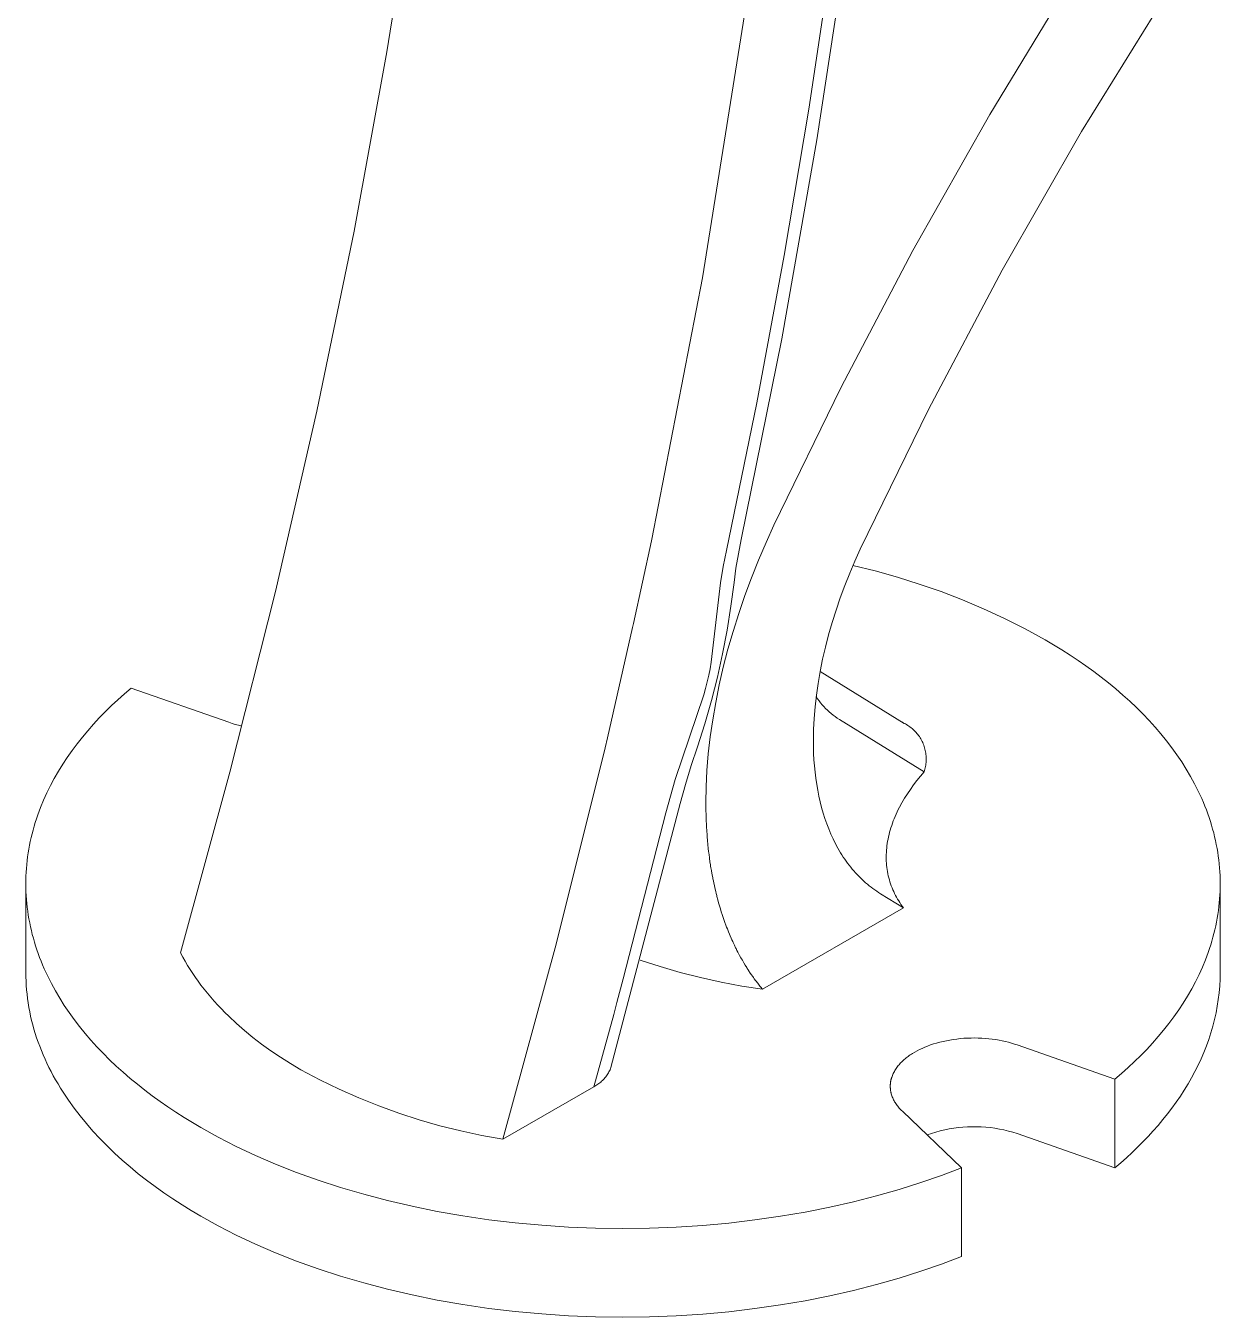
# Model space of a CAD drawing. Header units: inches. Extents: x -1 to 175, y 3 to 130.
# Drawn here: x 147.413 to 151.485, y 25.126 to 29.528 of the extents above; entities that cross this region are included whole.
import ezdxf

# ---------------------------------------------------------------- set-up
doc = ezdxf.new("R2010")
doc.units = ezdxf.units.IN
doc.layers.add('ZANO_R', color=7, linetype='Continuous', lineweight=0)

msp = doc.modelspace()

# ---------------------------------------------------------------- linework, layer by layer
at = {"layer": 'ZANO_R'}
for p, q in [((148.64399, 29.4398), (148.74128, 30.04734)), ((150.21229, 29.81114), (150.11041, 29.13918)), ((150.15705, 29.74117), (150.08298, 29.24432)), ((150.69964, 29.22633), (150.9786, 29.68555)), ((151.3013, 29.63434), (151.0128, 29.16796)), ((149.72023, 28.66929), (149.86291, 29.5659)), ((148.53179, 28.82868), (148.64399, 29.4398)), ((150.08298, 29.24432), (149.99897, 28.74482)), ((150.437, 28.7619), (150.69964, 29.22633)), ((151.0128, 29.16796), (150.74223, 28.69582)), ((150.11041, 29.13918), (149.99024, 28.46083)), ((148.40496, 28.21493), (148.53179, 28.82868)), ((150.19141, 28.29442), (150.437, 28.7619)), ((149.99897, 28.74482), (149.90518, 28.2432)), ((149.54703, 27.77807), (149.72023, 28.66929)), ((150.74223, 28.69582), (150.49046, 28.22047)), ((149.99024, 28.46083), (149.85185, 27.77666)), ((149.96347, 27.82601), (150.19141, 28.29442)), ((149.90518, 28.2432), (149.80175, 27.73995)), ((148.26382, 27.59951), (148.40496, 28.21493)), ((150.49046, 28.22047), (150.25814, 27.74441)), ((149.9366, 27.76678), (149.96347, 27.82601)), ((149.48493, 27.49061), (149.54595, 27.77293)), ((149.54595, 27.77293), (149.54703, 27.77807)), ((149.80175, 27.73995), (149.79089, 27.68492)), ((149.85185, 27.77666), (149.84231, 27.72827)), ((149.9111, 27.70692), (149.9366, 27.76678)), ((150.25814, 27.74441), (150.23959, 27.70355)), ((149.84231, 27.72827), (149.8342, 27.67962)), ((149.88705, 27.64654), (149.9111, 27.70692)), ((150.23959, 27.70355), (150.222, 27.66224)), ((149.79089, 27.68492), (149.78178, 27.62959)), ((149.8342, 27.67962), (149.82753, 27.63076)), ((150.222, 27.66224), (150.2054, 27.62058)), ((150.30927, 27.66996), (150.23317, 27.68877)), ((150.38473, 27.64875), (150.30927, 27.66996)), ((149.78178, 27.62959), (149.7499, 27.35926)), ((149.82753, 27.63076), (149.81707, 27.54925)), ((149.86453, 27.58579), (149.88705, 27.64654)), ((150.2054, 27.62058), (150.18987, 27.57865)), ((150.45948, 27.62515), (150.38473, 27.64875)), ((150.53345, 27.5992), (150.45948, 27.62515)), ((148.10872, 26.98336), (148.26382, 27.59951)), ((149.84361, 27.5248), (149.86453, 27.58579)), ((150.18987, 27.57865), (150.17543, 27.53657)), ((150.60655, 27.57092), (150.53345, 27.5992)), ((150.67873, 27.54033), (150.60655, 27.57092)), ((149.81707, 27.54925), (149.80412, 27.46811)), ((149.82436, 27.46373), (149.84361, 27.5248)), ((150.17543, 27.53657), (150.16215, 27.49443)), ((150.7499, 27.50748), (150.67873, 27.54033)), ((149.39575, 27.10034), (149.48191, 27.47696)), ((149.48191, 27.47696), (149.48493, 27.49061)), ((150.16215, 27.49443), (150.15005, 27.45233)), ((150.81999, 27.47238), (150.7499, 27.50748)), ((149.80412, 27.46811), (149.78872, 27.38739)), ((149.80682, 27.40272), (149.82436, 27.46373)), ((150.15005, 27.45233), (150.13917, 27.41038)), ((150.88893, 27.43508), (150.81999, 27.47238)), ((150.91753, 27.41823), (150.88893, 27.43508)), ((149.78872, 27.38739), (149.77086, 27.30718)), ((149.79106, 27.34192), (149.80682, 27.40272)), ((150.13917, 27.41038), (150.12954, 27.36867)), ((150.94574, 27.40094), (150.91753, 27.41823)), ((150.97352, 27.38319), (150.94574, 27.40094)), ((149.7499, 27.35926), (149.74605, 27.33657)), ((149.77711, 27.28148), (149.79106, 27.34192)), ((150.12954, 27.36867), (150.12118, 27.32731)), ((151.00085, 27.365), (150.97352, 27.38319)), ((151.02771, 27.34637), (151.00085, 27.365)), ((151.05405, 27.3273), (151.02771, 27.34637)), ((149.74156, 27.31401), (149.73644, 27.29158)), ((149.74605, 27.33657), (149.74156, 27.31401)), ((149.77086, 27.30718), (149.75057, 27.22756)), ((150.12118, 27.32731), (150.11411, 27.28639)), ((150.12116, 27.32718), (150.40773, 27.15016)), ((151.07986, 27.3078), (151.05405, 27.3273)), ((151.1051, 27.28788), (151.07986, 27.3078)), ((147.7716, 27.27043), (147.74877, 27.25087)), ((148.10456, 27.15378), (147.7716, 27.27043)), ((149.7307, 27.2693), (149.72434, 27.24719)), ((149.73644, 27.29158), (149.7307, 27.2693)), ((149.76499, 27.22154), (149.77711, 27.28148)), ((150.11411, 27.28639), (150.10833, 27.24601)), ((151.12976, 27.26753), (151.1051, 27.28788)), ((151.15379, 27.24678), (151.12976, 27.26753)), ((147.70472, 27.21054), (147.68356, 27.18979)), ((147.72647, 27.2309), (147.70472, 27.21054)), ((147.74877, 27.25087), (147.72647, 27.2309)), ((149.72434, 27.24719), (149.62712, 26.9592)), ((149.75057, 27.22756), (149.72787, 27.14858)), ((149.75474, 27.16224), (149.76499, 27.22154)), ((150.10833, 27.24601), (150.10385, 27.20627)), ((150.11254, 27.23434), (150.10776, 27.24151)), ((150.11755, 27.22734), (150.11254, 27.23434)), ((150.1228, 27.22052), (150.11755, 27.22734)), ((150.12828, 27.21388), (150.1228, 27.22052)), ((150.13398, 27.20742), (150.12828, 27.21388)), ((151.17718, 27.22562), (151.15379, 27.24678)), ((151.19989, 27.20407), (151.17718, 27.22562)), ((147.66301, 27.16866), (147.6431, 27.14714)), ((147.68356, 27.18979), (147.66301, 27.16866)), ((150.10067, 27.16724), (150.09877, 27.12902)), ((150.10385, 27.20627), (150.10067, 27.16724)), ((150.13989, 27.20116), (150.13398, 27.20742)), ((150.14601, 27.19511), (150.13989, 27.20116)), ((150.15233, 27.18927), (150.14601, 27.19511)), ((150.15885, 27.18364), (150.15233, 27.18927)), ((150.16555, 27.17824), (150.15885, 27.18364)), ((150.17244, 27.17307), (150.16555, 27.17824)), ((150.17949, 27.16813), (150.17244, 27.17307)), ((150.18671, 27.16343), (150.17949, 27.16813)), ((151.2219, 27.18214), (151.19989, 27.20407)), ((151.24319, 27.15983), (151.2219, 27.18214)), ((147.62385, 27.12526), (147.60528, 27.10303)), ((147.6431, 27.14714), (147.62385, 27.12526)), ((148.1157, 27.15008), (148.10456, 27.15378)), ((148.12694, 27.14671), (148.1157, 27.15008)), ((148.13828, 27.14367), (148.12694, 27.14671)), ((148.1497, 27.14097), (148.13828, 27.14367)), ((149.72787, 27.14858), (149.70278, 27.07034)), ((149.74637, 27.10372), (149.75474, 27.16224)), ((150.09877, 27.12902), (150.09814, 27.09167)), ((150.47574, 26.9849), (150.18671, 27.16343)), ((150.40169, 27.15377), (150.40478, 27.15195)), ((150.40773, 27.15016), (150.41185, 27.14802)), ((150.41185, 27.14802), (150.4159, 27.14574)), ((150.4159, 27.14574), (150.41987, 27.14333)), ((150.41987, 27.14333), (150.42375, 27.14078)), ((150.42375, 27.14078), (150.42754, 27.1381)), ((150.42754, 27.1381), (150.43124, 27.13529)), ((150.43124, 27.13529), (150.43484, 27.13235)), ((150.43484, 27.13235), (150.43834, 27.1293)), ((150.43834, 27.1293), (150.44173, 27.12612)), ((150.44173, 27.12612), (150.44501, 27.12284)), ((150.44501, 27.12284), (150.44817, 27.11944)), ((151.26372, 27.13717), (151.24319, 27.15983)), ((151.28347, 27.11415), (151.26372, 27.13717)), ((147.58743, 27.08044), (147.57032, 27.05751)), ((147.60528, 27.10303), (147.58743, 27.08044)), ((149.38777, 27.06654), (149.39575, 27.10034)), ((149.73988, 27.04612), (149.74637, 27.10372)), ((150.09814, 27.09167), (150.09836, 27.06969)), ((150.44817, 27.11944), (150.45122, 27.11593)), ((150.45122, 27.11593), (150.45415, 27.11232)), ((150.45415, 27.11232), (150.45695, 27.10862)), ((150.45695, 27.10862), (150.45962, 27.10482)), ((150.45962, 27.10482), (150.46216, 27.10093)), ((150.46216, 27.10093), (150.46457, 27.09696)), ((150.46457, 27.09696), (150.46684, 27.0929)), ((150.46684, 27.0929), (150.46897, 27.08878)), ((150.46897, 27.08878), (150.47095, 27.08458)), ((150.47095, 27.08458), (150.47279, 27.08031)), ((150.47279, 27.08031), (150.47449, 27.07599)), ((151.30242, 27.0908), (151.28347, 27.11415)), ((151.32054, 27.06712), (151.30242, 27.0908)), ((147.55397, 27.03425), (147.53841, 27.01068)), ((147.57032, 27.05751), (147.55397, 27.03425)), ((149.22121, 26.3976), (149.38777, 27.06654)), ((149.70278, 27.07034), (149.68125, 27.00632)), ((149.73526, 26.98956), (149.73988, 27.04612)), ((150.09836, 27.06969), (150.09904, 27.04788)), ((150.09904, 27.04788), (150.10018, 27.02628)), ((150.47449, 27.07599), (150.47603, 27.07161)), ((150.47603, 27.07161), (150.47742, 27.06718)), ((150.47742, 27.06718), (150.47867, 27.0627)), ((150.47867, 27.0627), (150.47975, 27.05819)), ((150.47975, 27.05819), (150.48069, 27.05363)), ((150.48069, 27.05363), (150.48146, 27.04906)), ((150.48146, 27.04906), (150.48208, 27.04445)), ((150.48208, 27.04445), (150.48254, 27.03983)), ((150.48254, 27.03983), (150.48284, 27.03519)), ((150.48284, 27.03519), (150.48299, 27.03055)), ((151.33782, 27.04314), (151.32054, 27.06712)), ((151.35422, 27.01886), (151.33782, 27.04314)), ((147.53841, 27.01068), (147.52365, 26.98681)), ((149.68125, 27.00632), (149.66167, 26.94167)), ((149.73251, 26.93417), (149.73526, 26.98956)), ((150.10018, 27.02628), (150.10178, 27.00489)), ((150.10178, 27.00489), (150.10384, 26.98375)), ((150.47716, 26.98932), (150.47574, 26.9849)), ((150.47843, 26.99379), (150.47716, 26.98932)), ((150.47955, 26.9983), (150.47843, 26.99379)), ((150.48051, 27.00284), (150.47955, 26.9983)), ((150.48132, 27.00741), (150.48051, 27.00284)), ((150.48197, 27.01201), (150.48132, 27.00741)), ((150.48246, 27.01663), (150.48197, 27.01201)), ((150.4828, 27.02127), (150.48246, 27.01663)), ((150.48297, 27.02591), (150.4828, 27.02127)), ((150.48299, 27.03055), (150.48297, 27.02591)), ((151.36973, 26.9943), (151.35422, 27.01886)), ((151.38434, 26.96948), (151.36973, 26.9943)), ((147.50973, 26.96264), (147.49667, 26.9382)), ((147.52365, 26.98681), (147.50973, 26.96264)), ((147.94007, 26.36742), (148.10872, 26.98336)), ((149.62712, 26.9592), (149.59523, 26.84525)), ((150.10384, 26.98375), (150.10638, 26.96287)), ((150.10638, 26.96287), (150.10939, 26.94227)), ((150.45123, 26.95532), (150.4398, 26.94032)), ((150.46321, 26.97018), (150.45123, 26.95532)), ((150.47574, 26.9849), (150.46321, 26.97018)), ((151.39801, 26.94442), (151.38434, 26.96948)), ((147.48448, 26.9135), (147.47318, 26.88855)), ((147.49667, 26.9382), (147.48448, 26.9135)), ((149.66167, 26.94167), (149.64406, 26.87647)), ((149.7316, 26.88005), (149.73251, 26.93417)), ((150.10939, 26.94227), (150.11286, 26.92198)), ((150.11286, 26.92198), (150.11682, 26.90202)), ((150.11682, 26.90202), (150.12124, 26.88239)), ((150.4187, 26.91), (150.40907, 26.8947)), ((150.42895, 26.92521), (150.4187, 26.91)), ((150.4398, 26.94032), (150.42895, 26.92521)), ((151.41074, 26.91913), (151.39801, 26.94442)), ((151.42251, 26.89363), (151.41074, 26.91913)), ((147.4628, 26.86337), (147.45795, 26.85069)), ((147.47318, 26.88855), (147.4628, 26.86337)), ((149.64406, 26.87647), (149.40777, 25.9767)), ((149.73165, 26.86787), (149.7316, 26.88005)), ((149.73165, 26.86787), (149.73168, 26.86409)), ((149.73179, 26.85574), (149.73168, 26.86409)), ((150.12124, 26.88239), (150.12614, 26.86313)), ((150.12614, 26.86313), (150.13151, 26.84426)), ((150.39173, 26.8639), (150.38781, 26.85617)), ((150.40007, 26.87932), (150.39173, 26.8639)), ((150.40907, 26.8947), (150.40007, 26.87932)), ((151.42803, 26.8808), (151.42251, 26.89363)), ((151.4333, 26.86794), (151.42803, 26.8808)), ((151.43833, 26.85502), (151.4333, 26.86794)), ((147.44484, 26.81238), (147.44095, 26.79951)), ((147.44898, 26.8252), (147.44484, 26.81238)), ((147.45335, 26.83797), (147.44898, 26.8252)), ((147.45795, 26.85069), (147.45335, 26.83797)), ((149.59523, 26.84525), (149.4499, 26.2794)), ((149.73179, 26.85574), (149.73192, 26.84819)), ((149.73202, 26.84364), (149.73192, 26.84819)), ((149.73202, 26.84364), (149.73233, 26.83236)), ((149.73236, 26.83159), (149.73233, 26.83236)), ((149.73236, 26.83159), (149.73291, 26.81659)), ((149.73331, 26.80762), (149.73291, 26.81659)), ((150.13151, 26.84426), (150.13734, 26.82578)), ((150.13734, 26.82578), (150.14364, 26.80772)), ((150.37078, 26.81746), (150.36789, 26.80972)), ((150.37383, 26.8252), (150.37078, 26.81746)), ((150.37707, 26.83295), (150.37383, 26.8252)), ((150.38048, 26.84069), (150.37707, 26.83295)), ((150.38406, 26.84843), (150.38048, 26.84069)), ((150.38781, 26.85617), (150.38406, 26.84843)), ((151.44311, 26.84207), (151.43833, 26.85502)), ((151.44763, 26.82908), (151.44311, 26.84207)), ((151.45191, 26.81605), (151.44763, 26.82908)), ((151.45593, 26.80299), (151.45191, 26.81605)), ((147.4339, 26.77365), (147.43074, 26.76067)), ((147.43731, 26.7866), (147.4339, 26.77365)), ((147.44095, 26.79951), (147.43731, 26.7866)), ((149.73331, 26.80762), (149.73365, 26.8009)), ((149.73393, 26.79571), (149.73365, 26.8009)), ((149.73393, 26.79571), (149.73455, 26.78528)), ((149.73465, 26.78385), (149.73455, 26.78528)), ((149.73465, 26.78385), (149.73563, 26.76974)), ((149.73637, 26.76029), (149.73563, 26.76974)), ((150.14364, 26.80772), (150.15039, 26.7901)), ((150.15039, 26.7901), (150.1576, 26.77292)), ((150.1576, 26.77292), (150.16525, 26.75622)), ((150.35618, 26.77115), (150.35438, 26.76347)), ((150.35816, 26.77884), (150.35618, 26.77115)), ((150.36032, 26.78654), (150.35816, 26.77884)), ((150.36266, 26.79426), (150.36032, 26.78654)), ((150.36519, 26.80198), (150.36266, 26.79426)), ((150.36789, 26.80972), (150.36519, 26.80198)), ((151.4597, 26.78989), (151.45593, 26.80299)), ((151.46321, 26.77677), (151.4597, 26.78989)), ((151.46647, 26.76362), (151.46321, 26.77677)), ((147.42517, 26.73459), (147.42276, 26.7215)), ((147.42783, 26.74764), (147.42517, 26.73459)), ((147.43074, 26.76067), (147.42783, 26.74764)), ((149.73637, 26.76029), (149.73687, 26.75429)), ((149.73738, 26.74858), (149.73687, 26.75429)), ((149.73738, 26.74858), (149.73828, 26.73892)), ((149.73848, 26.73694), (149.73828, 26.73892)), ((149.73848, 26.73694), (149.73987, 26.72365)), ((150.16525, 26.75622), (150.17335, 26.73999)), ((150.17335, 26.73999), (150.18187, 26.72426)), ((150.34816, 26.72544), (150.34747, 26.71791)), ((150.34903, 26.73299), (150.34816, 26.72544)), ((150.35009, 26.74058), (150.34903, 26.73299)), ((150.35134, 26.74819), (150.35009, 26.74058)), ((150.35276, 26.75582), (150.35134, 26.74819)), ((150.35438, 26.76347), (150.35276, 26.75582)), ((151.46947, 26.75045), (151.46647, 26.76362)), ((151.47221, 26.73726), (151.46947, 26.75045)), ((151.4747, 26.72405), (151.47221, 26.73726)), ((147.41704, 26.68207), (147.41565, 26.66888)), ((147.4187, 26.69524), (147.41704, 26.68207)), ((147.4206, 26.70838), (147.4187, 26.69524)), ((147.42276, 26.7215), (147.4206, 26.70838)), ((149.74098, 26.71382), (149.73987, 26.72365)), ((149.74098, 26.71382), (149.74162, 26.70847)), ((149.74237, 26.70236), (149.74162, 26.70847)), ((149.74237, 26.70236), (149.74354, 26.69339)), ((149.74387, 26.69095), (149.74354, 26.69339)), ((149.74387, 26.69095), (149.74563, 26.67841)), ((150.18187, 26.72426), (150.1863, 26.71659)), ((150.1863, 26.71659), (150.19082, 26.70904)), ((150.19082, 26.70904), (150.19546, 26.70162)), ((150.19546, 26.70162), (150.20019, 26.69434)), ((150.20019, 26.69434), (150.20502, 26.68718)), ((150.20502, 26.68718), (150.20996, 26.68016)), ((150.34665, 26.70295), (150.34652, 26.69553)), ((150.34652, 26.69553), (150.34657, 26.68814)), ((150.34657, 26.68814), (150.34681, 26.68079)), ((150.34697, 26.71041), (150.34665, 26.70295)), ((150.34681, 26.68079), (150.34724, 26.67348)), ((150.34747, 26.71791), (150.34697, 26.71041)), ((151.47693, 26.71082), (151.4747, 26.72405)), ((151.47889, 26.69758), (151.47693, 26.71082)), ((151.4806, 26.68433), (151.47889, 26.69758)), ((151.48205, 26.67106), (151.4806, 26.68433)), ((147.41362, 26.64245), (147.41299, 26.62921)), ((147.41451, 26.65567), (147.41362, 26.64245)), ((147.41565, 26.66888), (147.41451, 26.65567)), ((149.74715, 26.66834), (149.74563, 26.67841)), ((149.74715, 26.66834), (149.7479, 26.66354)), ((149.74893, 26.65713), (149.7479, 26.66354)), ((149.74893, 26.65713), (149.75033, 26.64878)), ((149.75081, 26.646), (149.75033, 26.64878)), ((149.75081, 26.646), (149.75294, 26.63413)), ((150.20996, 26.68016), (150.21499, 26.67328)), ((150.21499, 26.67328), (150.22012, 26.66653)), ((150.22012, 26.66653), (150.22535, 26.65992)), ((150.22535, 26.65992), (150.23067, 26.65345)), ((150.23067, 26.65345), (150.23608, 26.64712)), ((150.23608, 26.64712), (150.24159, 26.64092)), ((150.24159, 26.64092), (150.24718, 26.63487)), ((150.34724, 26.67348), (150.34784, 26.66622)), ((150.34784, 26.66622), (150.34863, 26.65901)), ((150.34863, 26.65901), (150.34961, 26.65184)), ((150.34961, 26.65184), (150.35076, 26.64472)), ((150.35076, 26.64472), (150.3521, 26.63765)), ((150.3521, 26.63765), (150.35361, 26.63064)), ((151.48324, 26.6578), (151.48205, 26.67106)), ((151.48417, 26.64453), (151.48324, 26.6578)), ((151.48484, 26.63125), (151.48417, 26.64453)), ((147.41263, 26.61596), (147.41252, 26.6027)), ((147.41252, 26.6027), (147.41267, 26.58943)), ((147.41252, 26.30139), (147.41252, 26.6027)), ((147.41299, 26.62921), (147.41263, 26.61596)), ((149.75487, 26.62393), (149.75294, 26.63413)), ((149.75487, 26.62393), (149.75572, 26.61961)), ((149.75704, 26.61301), (149.75572, 26.61961)), ((149.75704, 26.61301), (149.75867, 26.6052)), ((149.75931, 26.60216), (149.75867, 26.6052)), ((149.75931, 26.60216), (149.76179, 26.59091)), ((150.24718, 26.63487), (150.25286, 26.62896)), ((150.25286, 26.62896), (150.25863, 26.6232)), ((150.25863, 26.6232), (150.26449, 26.61757)), ((150.26449, 26.61757), (150.27042, 26.61209)), ((150.27042, 26.61209), (150.27644, 26.60675)), ((150.27644, 26.60675), (150.28254, 26.60156)), ((150.28254, 26.60156), (150.28871, 26.59651)), ((150.28871, 26.59651), (150.29497, 26.59161)), ((150.35361, 26.63064), (150.35531, 26.62368)), ((150.35531, 26.62368), (150.35718, 26.61677)), ((150.35718, 26.61677), (150.35922, 26.60993)), ((150.35922, 26.60993), (150.36145, 26.60315)), ((150.36145, 26.60315), (150.36384, 26.59642)), ((150.36384, 26.59642), (150.3664, 26.58976)), ((151.48524, 26.61798), (151.48484, 26.63125)), ((151.48539, 26.60472), (151.48524, 26.61798)), ((151.48528, 26.59146), (151.48539, 26.60472)), ((151.48539, 26.60371), (151.48539, 26.30139)), ((147.41267, 26.58943), (147.41307, 26.57616)), ((147.41307, 26.57616), (147.41374, 26.56289)), ((147.41374, 26.56289), (147.41467, 26.54962)), ((147.41467, 26.54962), (147.41586, 26.53635)), ((149.76414, 26.5807), (149.76179, 26.59091)), ((149.76414, 26.5807), (149.76508, 26.57676)), ((149.7667, 26.57008), (149.76508, 26.57676)), ((149.7667, 26.57008), (149.76854, 26.56274)), ((149.76936, 26.55955), (149.76854, 26.56274)), ((149.76936, 26.55955), (149.77218, 26.54885)), ((149.77496, 26.53873), (149.77218, 26.54885)), ((150.29497, 26.59161), (150.30129, 26.58685)), ((150.30129, 26.58685), (150.30769, 26.58224)), ((150.30769, 26.58224), (150.31416, 26.57778)), ((150.31416, 26.57778), (150.3207, 26.57346)), ((150.3207, 26.57346), (150.32731, 26.56928)), ((150.32731, 26.56928), (150.4054, 26.52105)), ((150.3664, 26.58976), (150.36914, 26.58317)), ((150.36914, 26.58317), (150.37204, 26.57664)), ((150.37204, 26.57664), (150.37511, 26.57017)), ((150.37511, 26.57017), (150.37835, 26.56378)), ((150.37835, 26.56378), (150.38174, 26.55746)), ((150.38174, 26.55746), (150.3853, 26.5512)), ((150.3853, 26.5512), (150.38901, 26.54502)), ((151.48226, 26.53853), (151.4834, 26.55174)), ((151.4834, 26.55174), (151.48429, 26.56497)), ((151.48429, 26.56497), (151.48491, 26.57821)), ((151.48491, 26.57821), (151.48528, 26.59146)), ((147.41586, 26.53635), (147.41731, 26.52309)), ((147.41731, 26.52309), (147.41902, 26.50984)), ((147.41902, 26.50984), (147.42098, 26.4966)), ((149.77496, 26.53873), (149.77598, 26.5351)), ((149.7779, 26.52844), (149.77598, 26.5351)), ((149.7779, 26.52844), (149.77995, 26.52149)), ((149.78094, 26.51824), (149.77995, 26.52149)), ((149.78094, 26.51824), (149.7841, 26.50803)), ((149.78729, 26.4981), (149.7841, 26.50803)), ((150.4054, 26.52105), (149.92483, 26.24359)), ((150.38901, 26.54502), (150.39288, 26.53892)), ((150.39288, 26.53892), (150.3969, 26.53288)), ((150.3969, 26.53288), (150.40108, 26.52693)), ((150.40108, 26.52693), (150.4054, 26.52105)), ((151.47731, 26.49904), (151.47921, 26.51218)), ((151.47921, 26.51218), (151.48087, 26.52535)), ((151.48087, 26.52535), (151.48226, 26.53853)), ((147.42098, 26.4966), (147.42321, 26.48337)), ((147.42321, 26.48337), (147.4257, 26.47016)), ((147.4257, 26.47016), (147.42844, 26.45696)), ((149.78729, 26.4981), (149.78841, 26.49471)), ((149.79061, 26.48817), (149.78841, 26.49471)), ((149.79061, 26.48817), (149.79289, 26.48155)), ((149.79402, 26.47832), (149.79289, 26.48155)), ((149.79402, 26.47832), (149.80234, 26.45569)), ((151.47008, 26.45977), (151.47274, 26.47283)), ((151.47274, 26.47283), (151.47515, 26.48592)), ((151.47515, 26.48592), (151.47731, 26.49904)), ((147.42844, 26.45696), (147.43144, 26.44379)), ((147.43144, 26.44379), (147.4347, 26.43064)), ((147.4347, 26.43064), (147.43821, 26.41752)), ((147.43821, 26.41752), (147.44198, 26.40443)), ((149.80481, 26.44934), (149.80234, 26.45569)), ((149.80481, 26.44934), (149.80732, 26.443)), ((149.80858, 26.43987), (149.80732, 26.443)), ((149.80858, 26.43987), (149.81777, 26.41812)), ((149.82046, 26.41204), (149.81777, 26.41812)), ((151.45696, 26.40791), (151.4606, 26.42081)), ((151.4606, 26.42081), (151.46401, 26.43376)), ((151.46401, 26.43376), (151.46717, 26.44675)), ((151.46717, 26.44675), (151.47008, 26.45977)), ((147.44198, 26.40443), (147.446, 26.39137)), ((147.446, 26.39137), (147.45028, 26.37834)), ((147.45028, 26.37834), (147.4548, 26.36535)), ((149.03969, 25.73255), (149.22121, 26.3976)), ((149.82046, 26.41204), (149.82323, 26.40592)), ((149.8246, 26.40296), (149.82323, 26.40592)), ((149.8246, 26.40296), (149.82886, 26.39391)), ((149.83313, 26.38511), (149.82886, 26.39391)), ((149.83313, 26.38511), (149.83465, 26.38206)), ((149.83753, 26.37633), (149.83465, 26.38206)), ((149.83753, 26.37633), (149.84059, 26.37039)), ((151.44456, 26.36945), (151.44893, 26.38222)), ((151.44893, 26.38222), (151.45307, 26.39504)), ((151.45307, 26.39504), (151.45696, 26.40791)), ((147.4548, 26.36535), (147.45958, 26.35239)), ((147.45958, 26.35239), (147.46461, 26.33948)), ((147.46461, 26.33948), (147.46988, 26.32661)), ((147.94774, 26.35307), (147.94007, 26.36742)), ((147.95573, 26.3389), (147.94774, 26.35307)), ((147.96404, 26.3249), (147.95573, 26.3389)), ((149.57558, 26.32119), (149.50748, 26.34337)), ((149.84202, 26.36766), (149.84059, 26.37039)), ((149.84202, 26.36766), (149.84669, 26.3589)), ((149.85124, 26.35063), (149.84669, 26.3589)), ((149.85124, 26.35063), (149.85295, 26.3476)), ((149.85598, 26.34228), (149.85295, 26.3476)), ((149.85598, 26.34228), (149.85936, 26.33647)), ((149.8608, 26.33403), (149.85936, 26.33647)), ((149.8608, 26.33403), (149.86592, 26.32554)), ((151.42473, 26.31887), (151.43511, 26.34405)), ((151.43511, 26.34405), (151.43995, 26.35672)), ((151.43995, 26.35672), (151.44456, 26.36945)), ((147.41268, 26.28645), (147.41252, 26.30139)), ((147.41317, 26.27151), (147.41268, 26.28645)), ((147.46988, 26.32661), (147.4754, 26.31379)), ((147.4754, 26.31379), (147.48717, 26.28829)), ((147.48717, 26.28829), (147.4999, 26.263)), ((147.97264, 26.31109), (147.96404, 26.3249)), ((147.98153, 26.29747), (147.97264, 26.31109)), ((147.99071, 26.28402), (147.98153, 26.29747)), ((149.64436, 26.3012), (149.57558, 26.32119)), ((149.71375, 26.28343), (149.64436, 26.3012)), ((149.87069, 26.31785), (149.86592, 26.32554)), ((149.87069, 26.31785), (149.87263, 26.31479)), ((149.87576, 26.30992), (149.87263, 26.31479)), ((149.87576, 26.30992), (149.87949, 26.30423)), ((149.8809, 26.30211), (149.87949, 26.30423)), ((149.8809, 26.30211), (149.8865, 26.29386)), ((149.89143, 26.28681), (149.8865, 26.29386)), ((149.89143, 26.28681), (149.89365, 26.28369)), ((151.40124, 26.26922), (151.41343, 26.29392)), ((151.41343, 26.29392), (151.42473, 26.31887)), ((151.48539, 26.30139), (151.485, 26.27823)), ((147.414, 26.25656), (147.41317, 26.27151)), ((147.41515, 26.24161), (147.414, 26.25656)), ((147.41663, 26.22668), (147.41515, 26.24161)), ((147.4999, 26.263), (147.51357, 26.23793)), ((148.00015, 26.27077), (147.99071, 26.28402)), ((148.00985, 26.25771), (148.00015, 26.27077)), ((148.02074, 26.24366), (148.00985, 26.25771)), ((148.03191, 26.22983), (148.02074, 26.24366)), ((149.4499, 26.2794), (149.42815, 26.19832)), ((149.78367, 26.26789), (149.71375, 26.28343)), ((149.85406, 26.25461), (149.78367, 26.26789)), ((149.92483, 26.24359), (149.85406, 26.25461)), ((149.89681, 26.27932), (149.89365, 26.28369)), ((149.89681, 26.27932), (149.90094, 26.27371)), ((149.90226, 26.27195), (149.90094, 26.27371)), ((149.90226, 26.27195), (149.90838, 26.26393)), ((149.9134, 26.25754), (149.90838, 26.26393)), ((149.9134, 26.25754), (149.91595, 26.25435)), ((149.91908, 26.25051), (149.91595, 26.25435)), ((149.91908, 26.25051), (149.92366, 26.24497)), ((149.92483, 26.24359), (149.92366, 26.24497)), ((151.37426, 26.22061), (151.38818, 26.24477)), ((151.38818, 26.24477), (151.40124, 26.26922)), ((151.48381, 26.25509), (151.48185, 26.23201)), ((151.485, 26.27823), (151.48381, 26.25509)), ((147.41844, 26.21175), (147.41663, 26.22668)), ((147.42058, 26.19683), (147.41844, 26.21175)), ((147.42305, 26.18193), (147.42058, 26.19683)), ((147.51357, 26.23793), (147.52817, 26.21312)), ((147.52817, 26.21312), (147.54369, 26.18856)), ((148.04335, 26.21623), (148.03191, 26.22983)), ((148.05507, 26.20286), (148.04335, 26.21623)), ((148.06703, 26.18972), (148.05507, 26.20286)), ((149.42815, 26.19832), (149.41721, 26.15787)), ((151.34394, 26.17316), (151.3595, 26.19673)), ((151.3595, 26.19673), (151.37426, 26.22061)), ((151.47909, 26.20899), (151.47557, 26.18604)), ((151.48185, 26.23201), (151.47909, 26.20899)), ((147.42585, 26.16705), (147.42305, 26.18193)), ((147.42898, 26.1522), (147.42585, 26.16705)), ((147.43243, 26.13737), (147.42898, 26.1522)), ((147.54369, 26.18856), (147.56009, 26.16428)), ((147.56009, 26.16428), (147.57737, 26.1403)), ((148.07925, 26.1768), (148.06703, 26.18972)), ((148.09169, 26.1641), (148.07925, 26.1768)), ((148.10436, 26.15163), (148.09169, 26.1641)), ((149.4172, 26.15781), (149.34931, 25.91131)), ((149.41721, 26.15787), (149.4172, 26.15781)), ((151.32759, 26.14991), (151.34394, 26.17316)), ((151.47127, 26.16317), (151.46622, 26.14041)), ((151.47557, 26.18604), (151.47127, 26.16317)), ((147.43621, 26.12257), (147.43243, 26.13737)), ((147.44031, 26.10781), (147.43621, 26.12257)), ((147.57737, 26.1403), (147.59549, 26.11662)), ((147.59549, 26.11662), (147.61444, 26.09327)), ((148.13114, 26.1266), (148.10436, 26.15163)), ((148.15876, 26.1025), (148.13114, 26.1266)), ((151.29263, 26.10439), (151.31048, 26.12698)), ((151.31048, 26.12698), (151.32759, 26.14991)), ((151.4604, 26.11776), (151.45384, 26.09523)), ((151.46622, 26.14041), (151.4604, 26.11776)), ((147.44473, 26.09309), (147.44031, 26.10781)), ((147.44948, 26.07841), (147.44473, 26.09309)), ((147.45454, 26.06377), (147.44948, 26.07841)), ((147.61444, 26.09327), (147.63419, 26.07025)), ((147.63419, 26.07025), (147.65472, 26.04758)), ((148.18715, 26.07931), (148.15876, 26.1025)), ((148.21624, 26.05699), (148.18715, 26.07931)), ((150.52918, 26.06321), (150.5403, 26.06591)), ((150.5403, 26.06591), (150.55168, 26.06836)), ((150.55168, 26.06836), (150.56328, 26.07053)), ((150.56328, 26.07053), (150.57508, 26.07242)), ((150.57508, 26.07242), (150.58704, 26.07403)), ((150.58704, 26.07403), (150.59913, 26.07533)), ((150.59913, 26.07533), (150.61132, 26.07633)), ((150.61132, 26.07633), (150.62357, 26.07703)), ((150.62357, 26.07703), (150.63585, 26.07742)), ((150.63585, 26.07742), (150.64813, 26.07751)), ((150.64813, 26.07751), (150.66037, 26.07729)), ((150.66037, 26.07729), (150.67253, 26.07677)), ((150.67253, 26.07677), (150.68459, 26.07596)), ((150.68459, 26.07596), (150.69651, 26.07485)), ((150.69651, 26.07485), (150.70827, 26.07347)), ((150.70827, 26.07347), (150.71983, 26.07182)), ((150.71983, 26.07182), (150.73117, 26.0699)), ((150.73117, 26.0699), (150.74227, 26.06773)), ((150.74227, 26.06773), (150.75309, 26.06533)), ((150.75309, 26.06533), (150.76363, 26.06271)), ((151.25481, 26.06027), (151.27406, 26.08215)), ((151.27406, 26.08215), (151.29263, 26.10439)), ((151.44655, 26.07284), (151.43853, 26.0506)), ((151.45384, 26.09523), (151.44655, 26.07284)), ((147.45992, 26.04918), (147.45454, 26.06377)), ((147.46562, 26.03465), (147.45992, 26.04918)), ((147.47163, 26.02017), (147.46562, 26.03465)), ((147.47795, 26.00574), (147.47163, 26.02017)), ((147.65472, 26.04758), (147.67601, 26.02528)), ((147.67601, 26.02528), (147.69802, 26.00335)), ((148.24827, 26.03392), (148.21624, 26.05699)), ((148.28097, 26.01183), (148.24827, 26.03392)), ((150.42872, 26.01986), (150.43242, 26.02231)), ((150.43242, 26.02231), (150.43617, 26.0247)), ((150.43617, 26.0247), (150.44385, 26.02931)), ((150.44385, 26.02931), (150.45183, 26.03374)), ((150.45183, 26.03374), (150.46021, 26.03804)), ((150.46021, 26.03804), (150.46898, 26.0422)), ((150.46898, 26.0422), (150.47814, 26.04619)), ((150.47814, 26.04619), (150.48766, 26.05001)), ((150.48766, 26.05001), (150.49755, 26.05364)), ((150.49755, 26.05364), (150.50778, 26.05705)), ((150.50778, 26.05705), (150.51833, 26.06025)), ((150.51833, 26.06025), (150.52918, 26.06321)), ((150.76363, 26.06271), (150.77386, 26.05987)), ((150.77386, 26.05987), (150.78377, 26.05684)), ((150.78377, 26.05684), (150.79335, 26.05363)), ((150.79335, 26.05363), (151.12631, 25.93698)), ((151.21435, 26.01763), (151.2349, 26.03876)), ((151.2349, 26.03876), (151.25481, 26.06027)), ((151.42979, 26.02852), (151.42035, 26.00661)), ((151.43853, 26.0506), (151.42979, 26.02852)), ((147.48458, 25.99139), (147.47795, 26.00574)), ((147.49151, 25.97709), (147.48458, 25.99139)), ((147.49875, 25.96287), (147.49151, 25.97709)), ((147.69802, 26.00335), (147.72073, 25.9818)), ((147.72073, 25.9818), (147.74412, 25.96064)), ((148.31526, 25.99009), (148.28097, 26.01183)), ((148.35015, 25.96931), (148.31526, 25.99009)), ((149.40777, 25.9767), (149.40629, 25.9729)), ((150.38044, 25.97362), (150.38273, 25.97685)), ((150.38273, 25.97685), (150.38513, 25.98004)), ((150.38513, 25.98004), (150.38764, 25.9832)), ((150.38764, 25.9832), (150.39026, 25.98631)), ((150.39026, 25.98631), (150.39297, 25.98938)), ((150.39297, 25.98938), (150.39579, 25.9924)), ((150.39579, 25.9924), (150.3987, 25.99537)), ((150.3987, 25.99537), (150.40171, 25.9983)), ((150.40171, 25.9983), (150.4048, 26.00118)), ((150.4048, 26.00118), (150.40799, 26.00401)), ((150.40799, 26.00401), (150.41125, 26.00679)), ((150.41125, 26.00679), (150.4146, 26.00951)), ((150.4146, 26.00951), (150.41802, 26.01218)), ((150.41802, 26.01218), (150.42152, 26.0148)), ((150.42152, 26.0148), (150.42509, 26.01736)), ((150.42509, 26.01736), (150.42872, 26.01986)), ((151.14914, 25.95655), (151.17144, 25.97651)), ((151.17144, 25.97651), (151.19319, 25.99687)), ((151.19319, 25.99687), (151.21435, 26.01763)), ((151.41021, 25.98487), (151.3994, 25.96333)), ((151.42035, 26.00661), (151.41021, 25.98487)), ((147.50629, 25.94871), (147.49875, 25.96287)), ((147.51413, 25.93463), (147.50629, 25.94871)), ((147.52226, 25.92063), (147.51413, 25.93463)), ((147.74412, 25.96064), (147.76815, 25.93989)), ((147.76815, 25.93989), (147.79281, 25.91954)), ((148.41492, 25.93507), (148.35015, 25.96931)), ((148.48083, 25.90308), (148.41492, 25.93507)), ((149.37912, 25.93255), (149.37615, 25.92975)), ((149.38199, 25.93545), (149.37912, 25.93255)), ((149.38476, 25.93845), (149.38199, 25.93545)), ((149.38743, 25.94154), (149.38476, 25.93845)), ((149.38999, 25.94472), (149.38743, 25.94154)), ((149.39244, 25.94798), (149.38999, 25.94472)), ((149.39478, 25.95133), (149.39244, 25.94798)), ((149.397, 25.95475), (149.39478, 25.95133)), ((149.3991, 25.95825), (149.397, 25.95475)), ((149.40109, 25.96182), (149.3991, 25.95825)), ((149.40295, 25.96545), (149.40109, 25.96182)), ((149.40468, 25.96914), (149.40295, 25.96545)), ((149.40629, 25.9729), (149.40468, 25.96914)), ((150.36204, 25.93085), (150.3624, 25.93262)), ((150.3624, 25.93262), (150.36278, 25.93438)), ((150.36278, 25.93438), (150.3632, 25.93614)), ((150.3632, 25.93614), (150.36365, 25.9379)), ((150.36365, 25.9379), (150.36413, 25.93965)), ((150.36413, 25.93965), (150.36465, 25.94141)), ((150.36465, 25.94141), (150.3652, 25.94315)), ((150.3652, 25.94315), (150.36639, 25.94663)), ((150.36639, 25.94663), (150.36772, 25.9501)), ((150.36772, 25.9501), (150.36917, 25.95354)), ((150.36917, 25.95354), (150.37074, 25.95696)), ((150.37074, 25.95696), (150.37244, 25.96035)), ((150.37244, 25.96035), (150.37426, 25.96372)), ((150.37426, 25.96372), (150.37621, 25.96705)), ((150.37621, 25.96705), (150.37827, 25.97035)), ((150.37827, 25.97035), (150.38044, 25.97362)), ((151.12631, 25.93698), (151.14914, 25.95655)), ((151.12631, 25.63467), (151.12631, 25.93698)), ((151.38792, 25.942), (151.37579, 25.92087)), ((151.3994, 25.96333), (151.38792, 25.942)), ((147.53068, 25.90671), (147.52226, 25.92063)), ((147.53939, 25.89288), (147.53068, 25.90671)), ((147.55766, 25.86547), (147.53939, 25.89288)), ((147.79281, 25.91954), (147.81805, 25.89962)), ((147.81805, 25.89962), (147.84386, 25.88012)), ((148.54781, 25.87339), (148.48083, 25.90308)), ((149.34931, 25.91131), (149.03969, 25.73255)), ((149.35293, 25.91321), (149.34931, 25.91131)), ((149.35648, 25.91522), (149.35293, 25.91321)), ((149.35996, 25.91736), (149.35648, 25.91522)), ((149.36336, 25.91961), (149.35996, 25.91736)), ((149.36669, 25.92198), (149.36336, 25.91961)), ((149.36993, 25.92446), (149.36669, 25.92198)), ((149.37308, 25.92705), (149.36993, 25.92446)), ((149.37615, 25.92975), (149.37308, 25.92705)), ((150.36035, 25.91314), (150.36037, 25.91491)), ((150.36036, 25.91136), (150.36035, 25.91314)), ((150.3604, 25.9096), (150.36036, 25.91136)), ((150.36037, 25.91491), (150.36042, 25.91668)), ((150.36048, 25.90783), (150.3604, 25.9096)), ((150.36042, 25.91668), (150.36051, 25.91845)), ((150.36059, 25.90606), (150.36048, 25.90783)), ((150.36051, 25.91845), (150.36063, 25.92023)), ((150.36074, 25.9043), (150.36059, 25.90606)), ((150.36063, 25.92023), (150.36078, 25.922)), ((150.36091, 25.90254), (150.36074, 25.9043)), ((150.36078, 25.922), (150.36097, 25.92377)), ((150.36112, 25.90078), (150.36091, 25.90254)), ((150.36097, 25.92377), (150.36119, 25.92554)), ((150.36136, 25.89903), (150.36112, 25.90078)), ((150.36119, 25.92554), (150.36144, 25.92731)), ((150.36164, 25.89728), (150.36136, 25.89903)), ((150.36144, 25.92731), (150.36172, 25.92908)), ((150.36194, 25.89553), (150.36164, 25.89728)), ((150.36172, 25.92908), (150.36204, 25.93085)), ((150.36228, 25.89379), (150.36194, 25.89553)), ((150.36265, 25.89205), (150.36228, 25.89379)), ((150.36305, 25.89031), (150.36265, 25.89205)), ((150.36348, 25.88858), (150.36305, 25.89031)), ((150.36394, 25.88686), (150.36348, 25.88858)), ((151.36302, 25.89996), (151.34963, 25.87929)), ((151.37579, 25.92087), (151.36302, 25.89996)), ((147.57703, 25.83843), (147.55766, 25.86547)), ((147.84386, 25.88012), (147.8702, 25.86105)), ((147.8702, 25.86105), (147.89706, 25.84242)), ((148.61578, 25.84604), (148.54781, 25.87339)), ((148.68466, 25.82105), (148.61578, 25.84604)), ((150.36496, 25.88343), (150.36394, 25.88686)), ((150.3661, 25.88002), (150.36496, 25.88343)), ((150.36735, 25.87664), (150.3661, 25.88002)), ((150.36873, 25.87329), (150.36735, 25.87664)), ((150.37022, 25.86997), (150.36873, 25.87329)), ((150.37182, 25.86668), (150.37022, 25.86997)), ((150.37354, 25.86342), (150.37182, 25.86668)), ((150.37536, 25.8602), (150.37354, 25.86342)), ((150.37729, 25.85701), (150.37536, 25.8602)), ((150.37932, 25.85387), (150.37729, 25.85701)), ((150.38145, 25.85076), (150.37932, 25.85387)), ((150.38368, 25.8477), (150.38145, 25.85076)), ((150.386, 25.84468), (150.38368, 25.8477)), ((150.38841, 25.8417), (150.386, 25.84468)), ((151.33563, 25.85885), (151.32104, 25.83865)), ((151.34963, 25.87929), (151.33563, 25.85885)), ((147.59748, 25.81179), (147.57703, 25.83843)), ((147.61898, 25.78555), (147.59748, 25.81179)), ((147.89706, 25.84242), (147.92439, 25.82423)), ((147.92439, 25.82423), (147.95217, 25.80648)), ((147.95217, 25.80648), (147.98037, 25.78918)), ((148.75435, 25.79846), (148.68466, 25.82105)), ((150.3909, 25.83877), (150.38841, 25.8417)), ((150.39349, 25.83589), (150.3909, 25.83877)), ((150.39615, 25.83305), (150.39349, 25.83589)), ((150.39889, 25.83026), (150.39615, 25.83305)), ((150.40171, 25.82752), (150.39889, 25.83026)), ((150.60376, 25.63529), (150.40171, 25.82752)), ((151.30588, 25.81871), (151.29015, 25.79904)), ((151.32104, 25.83865), (151.30588, 25.81871)), ((147.64149, 25.75974), (147.61898, 25.78555)), ((147.66497, 25.73439), (147.64149, 25.75974)), ((147.98037, 25.78918), (148.00897, 25.77234)), ((148.00897, 25.77234), (148.06811, 25.73954)), ((148.82479, 25.77829), (148.75435, 25.79846)), ((148.89588, 25.76057), (148.82479, 25.77829)), ((148.96754, 25.74532), (148.89588, 25.76057)), ((150.51596, 25.75682), (150.501, 25.75222)), ((150.53106, 25.76091), (150.51596, 25.75682)), ((150.5463, 25.7645), (150.53106, 25.76091)), ((150.56164, 25.76757), (150.5463, 25.7645)), ((150.57708, 25.77013), (150.56164, 25.76757)), ((150.59259, 25.77217), (150.57708, 25.77013)), ((150.60817, 25.77369), (150.59259, 25.77217)), ((150.62378, 25.77469), (150.60817, 25.77369)), ((150.63942, 25.77516), (150.62378, 25.77469)), ((150.65507, 25.77511), (150.63942, 25.77516)), ((150.67071, 25.77454), (150.65507, 25.77511)), ((150.68632, 25.77345), (150.67071, 25.77454)), ((150.70188, 25.77183), (150.68632, 25.77345)), ((150.71739, 25.76969), (150.70188, 25.77183)), ((150.73281, 25.76704), (150.71739, 25.76969)), ((150.74813, 25.76387), (150.73281, 25.76704)), ((150.76334, 25.76019), (150.74813, 25.76387)), ((150.77842, 25.75601), (150.76334, 25.76019)), ((150.79335, 25.75132), (150.77842, 25.75601)), ((151.25709, 25.76049), (151.23979, 25.74163)), ((151.27388, 25.77963), (151.25709, 25.76049)), ((151.29015, 25.79904), (151.27388, 25.77963)), ((147.68939, 25.70949), (147.66497, 25.73439)), ((148.06811, 25.73954), (148.13036, 25.70772)), ((149.03969, 25.73255), (148.96754, 25.74532)), ((150.501, 25.75222), (150.4862, 25.74713)), ((151.12631, 25.63467), (150.79335, 25.75132)), ((151.222, 25.72306), (151.20374, 25.70479)), ((151.23979, 25.74163), (151.222, 25.72306)), ((147.71472, 25.68508), (147.68939, 25.70949)), ((147.74091, 25.66117), (147.71472, 25.68508)), ((148.13036, 25.70772), (148.19566, 25.67701)), ((148.19566, 25.67701), (148.26394, 25.64753)), ((151.16586, 25.66912), (151.14629, 25.65174)), ((151.18502, 25.6868), (151.16586, 25.66912)), ((151.20374, 25.70479), (151.18502, 25.6868)), ((147.76792, 25.63776), (147.74091, 25.66117)), ((147.79572, 25.61488), (147.76792, 25.63776)), ((148.26394, 25.64753), (148.33513, 25.61942)), ((150.53529, 25.60923), (150.60376, 25.63529)), ((150.60376, 25.63529), (150.60376, 25.33297)), ((151.14629, 25.65174), (151.12631, 25.63467)), ((147.82427, 25.59252), (147.79572, 25.61488)), ((147.85352, 25.57071), (147.82427, 25.59252)), ((148.33513, 25.61942), (148.4091, 25.59281)), ((148.4091, 25.59281), (148.48572, 25.56781)), ((150.39021, 25.5611), (150.46408, 25.58446)), ((150.46408, 25.58446), (150.53529, 25.60923)), ((147.88344, 25.54945), (147.85352, 25.57071)), ((147.91399, 25.52874), (147.88344, 25.54945)), ((148.48572, 25.56781), (148.56485, 25.54455)), ((148.56485, 25.54455), (148.6463, 25.52315)), ((150.23496, 25.51908), (150.3138, 25.53926)), ((150.3138, 25.53926), (150.39021, 25.5611)), ((147.94512, 25.5086), (147.91399, 25.52874)), ((147.97679, 25.48902), (147.94512, 25.5086)), ((148.6463, 25.52315), (148.7299, 25.5037)), ((148.7299, 25.5037), (148.81541, 25.48631)), ((150.07065, 25.4841), (150.15386, 25.50065)), ((150.15386, 25.50065), (150.23496, 25.51908)), ((148.00897, 25.47002), (147.97679, 25.48902)), ((148.06811, 25.43722), (148.00897, 25.47002)), ((148.81541, 25.48631), (148.90263, 25.47107)), ((148.90263, 25.47107), (148.9913, 25.45804)), ((148.9913, 25.45804), (149.08117, 25.4473)), ((149.81038, 25.44664), (149.89869, 25.457)), ((149.89869, 25.457), (149.98552, 25.46952)), ((149.98552, 25.46952), (150.07065, 25.4841)), ((148.13036, 25.4054), (148.06811, 25.43722)), ((148.19566, 25.37469), (148.13036, 25.4054)), ((149.08117, 25.4473), (149.17197, 25.4389)), ((149.17197, 25.4389), (149.26343, 25.43286)), ((149.26343, 25.43286), (149.35527, 25.42921)), ((149.35527, 25.42921), (149.44721, 25.42797)), ((149.44721, 25.42797), (149.53896, 25.42912)), ((149.53896, 25.42912), (149.63025, 25.43264)), ((149.63025, 25.43264), (149.72081, 25.43849)), ((149.72081, 25.43849), (149.81038, 25.44664)), ((148.26394, 25.34521), (148.19566, 25.37469)), ((148.33513, 25.3171), (148.26394, 25.34521)), ((148.4091, 25.29049), (148.33513, 25.3171)), ((150.60376, 25.33297), (150.53529, 25.30691)), ((148.48572, 25.26549), (148.4091, 25.29049)), ((150.46408, 25.28214), (150.39021, 25.25878)), ((150.53529, 25.30691), (150.46408, 25.28214)), ((148.56485, 25.24223), (148.48572, 25.26549)), ((148.6463, 25.22083), (148.56485, 25.24223)), ((150.3138, 25.23695), (150.23496, 25.21676)), ((150.39021, 25.25878), (150.3138, 25.23695)), ((148.7299, 25.20139), (148.6463, 25.22083)), ((148.81541, 25.184), (148.7299, 25.20139)), ((148.90263, 25.16875), (148.81541, 25.184)), ((150.15386, 25.19833), (150.07065, 25.18178)), ((150.23496, 25.21676), (150.15386, 25.19833)), ((148.9913, 25.15573), (148.90263, 25.16875)), ((149.08117, 25.14499), (148.9913, 25.15573)), ((149.17197, 25.13658), (149.08117, 25.14499)), ((149.81038, 25.14432), (149.72081, 25.13618)), ((149.89869, 25.15468), (149.81038, 25.14432)), ((149.98552, 25.1672), (149.89869, 25.15468)), ((150.07065, 25.18178), (149.98552, 25.1672)), ((149.26343, 25.13054), (149.17197, 25.13658)), ((149.35527, 25.1269), (149.26343, 25.13054)), ((149.44721, 25.12565), (149.35527, 25.1269)), ((149.53896, 25.1268), (149.44721, 25.12565)), ((149.63025, 25.13032), (149.53896, 25.1268)), ((149.72081, 25.13618), (149.63025, 25.13032))]:
    msp.add_line(p, q, dxfattribs=at)

doc.saveas('drawing.dxf')
